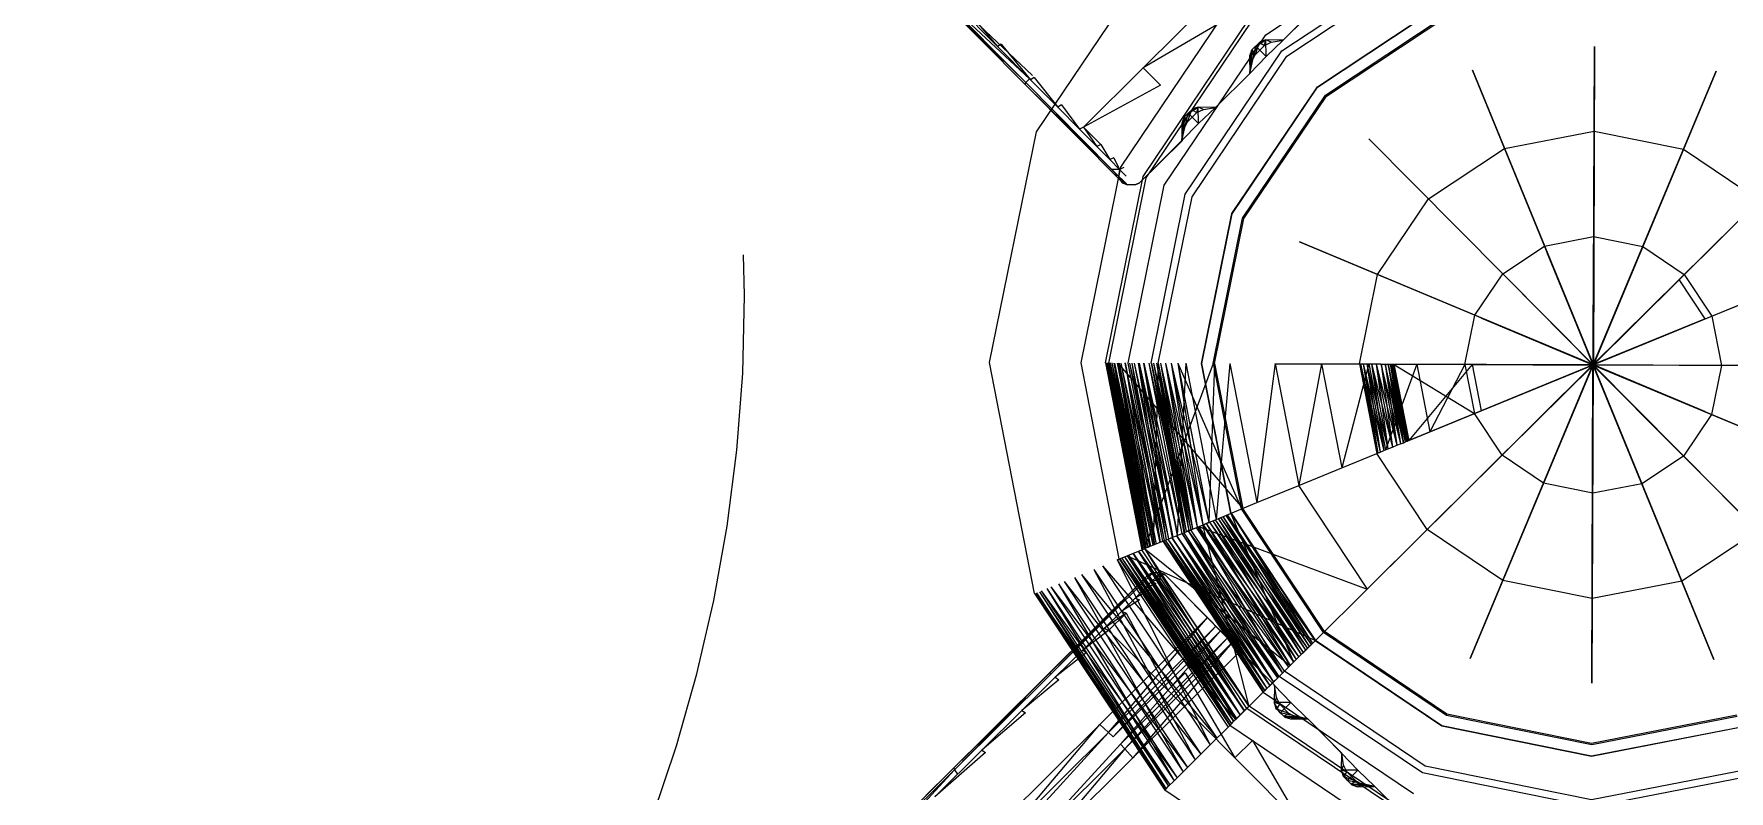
# Model space of a CAD drawing. Header units: millimetres. Extents: x 233224 to 234067, y -13631 to -11613.
# Drawn here: x 233767.07 to 233790.67, y -13191.32 to -13180.79 of the extents above; entities that cross this region are included whole.
import ezdxf

# ---------------------------------------------------------------- set-up
doc = ezdxf.new("R2010")
doc.units = ezdxf.units.MM
doc.header["$MEASUREMENT"] = 0
doc.linetypes.add('Hidden Line', pattern=[195.611112, 141.111112, -54.5])
doc.layers.add('Int - Furniture _Pen_No__75', color=6, linetype='Continuous', lineweight=20)
doc.layers.add('Structural - Bearing', color=7, linetype='Continuous')
doc.layers.add('Structural - Bearing_Pen_No__87', color=7, linetype='Continuous', lineweight=20, true_color=0x6a6a6a)

# ---------------------------------------------------------------- blocks, each defined once
blk = doc.blocks.new('Wall_51', base_point=(231010.62, -9351.81))
at = {"layer": 'Structural - Bearing_Pen_No__87', "linetype": 'Hidden Line'}
blk.add_arc((231010.62, -9341.81), 210.76, 270, 90, dxfattribs=at)
blk = doc.blocks.new('kalin masa ayak')
at = {"layer": 'Int - Furniture _Pen_No__75', "linetype": 'Continuous'}
for p, q in [((275.97, 349.38), (254.02, 339.63)), ((276.19, 348.39), (254.61, 338.8)), ((277.52, 342.51), (258.09, 333.86)), ((277.53, 342.47), (258.1, 333.84)), ((277.87, 340.94), (259.01, 332.56)), ((277.92, 340.74), (259.12, 332.39)), ((254.02, 339.63), (237.48, 322.22)), ((254.61, 338.8), (238.33, 321.68)), ((218.5, 334.21), (206.73, 303.63)), ((258.09, 333.86), (243.43, 318.46)), ((258.1, 333.84), (243.46, 318.44)), ((297.04, 333), (289.46, 289.27)), ((292.37, 305.93), (297.04, 333)), ((259.01, 332.56), (244.79, 317.6)), ((259.12, 332.39), (244.96, 317.49)), ((279.76, 332.56), (289.49, 289.26)), ((289.49, 289.41), (279.76, 332.56)), ((232.41, 328.28), (230.95, 320)), ((232.41, 328.28), (230.98, 319.99)), ((229.26, 327.41), (219.29, 301.46)), ((232.12, 325.6), (222.61, 300.88)), ((313.18, 326.78), (289.44, 289.29)), ((289.46, 289.27), (313.18, 326.78)), ((232.51, 325.35), (223.07, 300.8)), ((234.8, 323.91), (225.73, 300.35)), ((263.96, 325.53), (289.52, 289.27)), ((289.46, 289.39), (263.96, 325.53)), ((237.48, 322.22), (228.86, 299.81)), ((238.33, 321.68), (229.86, 299.63)), ((282.35, 321.07), (270.76, 315.91)), ((295.04, 321.39), (282.35, 321.07)), ((217.31, 305.55), (219.56, 318.63)), ((220.68, 304.97), (219.56, 318.63)), ((230.95, 320), (228.32, 317.13)), ((229.74, 318.79), (228.45, 317.82)), ((228.45, 317.82), (228.98, 318.64)), ((230.95, 320), (228.47, 317.98)), ((228.47, 317.98), (228.98, 318.64)), ((228.98, 318.64), (230.95, 320)), ((228.98, 318.64), (230.98, 319.99)), ((228.98, 318.64), (229.74, 318.79)), ((229.74, 318.79), (229.27, 317.89)), ((230.98, 319.99), (229.74, 318.79)), ((230.33, 316.78), (230.95, 320)), ((230.95, 320), (230.98, 319.99)), ((228.18, 316.28), (228.21, 316.43)), ((228.44, 315.47), (228.18, 316.28)), ((229.27, 317.89), (228.21, 316.43)), ((228.21, 316.43), (228.45, 317.82)), ((228.21, 316.43), (228.32, 317.13)), ((228.44, 315.47), (228.21, 316.43)), ((228.21, 316.43), (228.95, 316.09)), ((228.32, 317.13), (228.45, 317.82)), ((230.33, 316.78), (228.32, 317.13)), ((228.32, 317.13), (228.44, 315.47)), ((230.33, 316.78), (228.44, 315.47)), ((228.45, 317.82), (228.47, 317.98)), ((229.27, 317.89), (228.45, 317.82)), ((229.27, 317.89), (228.95, 316.09)), ((229.84, 313.55), (230.33, 316.78)), ((243.43, 318.46), (235.79, 298.61)), ((243.46, 318.44), (235.83, 298.6)), ((244.79, 317.6), (237.38, 298.34)), ((244.96, 317.49), (237.58, 298.3)), ((228.95, 316.09), (228.44, 315.47)), ((229.84, 313.55), (228.44, 315.47)), ((229.1, 315.08), (228.44, 315.47)), ((228.95, 316.09), (229.1, 315.08)), ((229.1, 315.08), (229.86, 313.54)), ((229.1, 315.08), (229.84, 313.55)), ((270.76, 315.91), (262.01, 306.71)), ((325.7, 314.87), (289.43, 289.31)), ((289.44, 289.29), (325.7, 314.87)), ((228.72, 306.91), (229.84, 313.55)), ((229.86, 313.54), (228.72, 306.91)), ((229.86, 313.54), (229.84, 313.55)), ((252.05, 313.01), (289.55, 289.27)), ((289.44, 289.37), (252.05, 313.01)), ((228.7, 306.91), (226.06, 304.04)), ((228.7, 306.91), (226.22, 304.89)), ((226.73, 305.56), (228.72, 306.91)), ((228.72, 306.91), (227.48, 305.71)), ((228.07, 303.7), (228.7, 306.91)), ((228.7, 306.91), (228.72, 306.91)), ((285.57, 306.76), (279.21, 303.94)), ((292.54, 306.94), (285.57, 306.76)), ((299.05, 304.43), (292.54, 306.94)), ((215.05, 292.47), (217.31, 305.55)), ((217.31, 305.55), (220.68, 304.97)), ((218.41, 291.89), (217.31, 305.55)), ((227, 304.81), (225.95, 303.35)), ((225.95, 303.35), (226.19, 304.73)), ((226.06, 304.04), (226.19, 304.73)), ((227.48, 305.71), (226.19, 304.73)), ((226.19, 304.73), (226.73, 305.56)), ((226.19, 304.73), (226.22, 304.89)), ((227, 304.81), (226.19, 304.73)), ((226.22, 304.89), (226.73, 305.56)), ((227, 304.81), (226.7, 303)), ((226.73, 305.56), (227.48, 305.71)), ((227.48, 305.71), (227, 304.81)), ((262.01, 306.71), (257.45, 294.87)), ((285.8, 305.77), (289.55, 289.27)), ((292.37, 305.93), (289.52, 289.27)), ((292.37, 305.93), (289.52, 289.41)), ((304.1, 299.63), (299.05, 304.43)), ((207.56, 270.86), (206.73, 303.63)), ((206.73, 303.63), (206.98, 303.59)), ((207.82, 270.92), (206.73, 303.63)), ((207.74, 270.9), (206.91, 303.6)), ((207.56, 270.86), (206.91, 303.6)), ((207.82, 270.92), (206.98, 303.59)), ((206.98, 303.59), (207.45, 303.5)), ((208.27, 271.02), (206.98, 303.59)), ((207.71, 303.46), (207.45, 303.5)), ((208.27, 271.02), (207.45, 303.5)), ((207.45, 303.5), (208.55, 303.32)), ((209.36, 271.27), (207.45, 303.5)), ((208.53, 271.08), (207.71, 303.46)), ((207.74, 270.9), (207.71, 303.46)), ((208.53, 271.08), (209.12, 303.22)), ((209.36, 271.27), (208.55, 303.32)), ((208.55, 303.32), (210.28, 303.01)), ((211.07, 271.65), (208.55, 303.32)), ((209.94, 271.39), (209.12, 303.22)), ((209.94, 271.39), (211.12, 302.87)), ((211.07, 271.65), (210.28, 303.01)), ((210.28, 303.01), (212.61, 302.61)), ((213.38, 272.18), (210.28, 303.01)), ((211.91, 271.84), (211.12, 302.87)), ((211.91, 271.84), (213.68, 302.43)), ((213.38, 272.18), (212.61, 302.61)), ((212.61, 302.61), (215.5, 302.11)), ((216.24, 272.82), (212.61, 302.61)), ((214.44, 272.41), (213.68, 302.43)), ((216.24, 272.82), (215.5, 302.11)), ((215.5, 302.11), (218.96, 301.51)), ((219.67, 273.58), (215.5, 302.11)), ((225.92, 303.19), (225.95, 303.35)), ((226.17, 302.39), (225.92, 303.19)), ((225.95, 303.35), (226.06, 304.04)), ((226.17, 302.39), (225.95, 303.35)), ((225.95, 303.35), (226.7, 303)), ((228.07, 303.7), (226.06, 304.04)), ((226.06, 304.04), (226.17, 302.39)), ((228.07, 303.7), (226.17, 302.39)), ((226.7, 303), (226.17, 302.39)), ((227.58, 300.46), (226.17, 302.39)), ((226.84, 302), (226.17, 302.39)), ((226.7, 303), (226.84, 302)), ((227.58, 300.46), (228.07, 303.7)), ((279.21, 303.94), (274.4, 298.88)), ((279.79, 303.1), (289.56, 289.29)), ((298.5, 303.57), (289.49, 289.26)), ((205.66, 297.42), (186.97, 300.65)), ((205.47, 295.76), (186.97, 300.65)), ((214.44, 272.41), (216.79, 301.89)), ((217.53, 273.11), (216.79, 301.89)), ((217.53, 273.11), (220.43, 301.26)), ((220.43, 301.26), (218.96, 301.52)), ((219.67, 273.58), (218.96, 301.51)), ((219.98, 273.66), (219.29, 301.46)), ((219.29, 301.46), (219.37, 301.44)), ((220.07, 273.69), (219.29, 301.46)), ((219.98, 273.66), (219.37, 301.44)), ((220.07, 273.69), (219.37, 301.44)), ((219.37, 301.44), (219.63, 301.4)), ((220.33, 273.74), (219.37, 301.44)), ((220.08, 273.68), (219.63, 301.4)), ((220.33, 273.74), (219.63, 301.4)), ((219.63, 301.4), (220.04, 301.33)), ((220.74, 273.83), (219.63, 301.4)), ((220.74, 273.83), (220.04, 301.33)), ((220.04, 301.33), (220.6, 301.23)), ((221.29, 273.96), (220.04, 301.33)), ((220.76, 273.84), (220.05, 301.33)), ((220.33, 273.74), (220.05, 301.33)), ((235.83, 298.6), (220.43, 301.26)), ((221.12, 273.92), (220.43, 301.26)), ((221.29, 273.96), (220.6, 301.23)), ((220.6, 301.23), (221.29, 301.12)), ((221.98, 274.11), (220.6, 301.23)), ((221.31, 273.96), (220.62, 301.23)), ((220.76, 273.84), (220.62, 301.23)), ((221.98, 274.11), (221.29, 301.12)), ((221.29, 301.12), (222.09, 300.97)), ((222.77, 274.29), (221.29, 301.12)), ((221.99, 274.12), (221.31, 301.11)), ((221.31, 273.96), (221.31, 301.11)), ((221.99, 274.12), (222.12, 300.96)), ((222.77, 274.29), (222.09, 300.97)), ((222.09, 300.97), (223, 300.82)), ((223.67, 274.49), (222.09, 300.97)), ((222.8, 274.3), (222.12, 300.96)), ((222.61, 300.88), (223.28, 274.4)), ((222.8, 274.3), (223.02, 300.81)), ((223.02, 300.81), (223, 300.82)), ((223.67, 274.49), (223, 300.82)), ((232.2, 276.42), (223, 300.82)), ((223.7, 274.49), (223.02, 300.81)), ((223.07, 300.8), (223.73, 274.51)), ((226.38, 275.11), (225.73, 300.35)), ((225.73, 300.35), (225.82, 300.33)), ((226.47, 275.12), (225.73, 300.35)), ((225.81, 300.33), (225.81, 300.33)), ((226.38, 275.11), (225.81, 300.33)), ((226.47, 275.12), (225.82, 300.33)), ((226.71, 275.18), (225.82, 300.33)), ((227.6, 300.45), (225.88, 290.6)), ((226.7, 275.18), (226.06, 300.29)), ((226.47, 275.12), (226.06, 300.29)), ((226.71, 275.18), (226.07, 300.29)), ((226.07, 300.29), (226.48, 300.22)), ((227.11, 275.27), (226.07, 300.29)), ((227.6, 300.45), (226.46, 293.82)), ((226.7, 275.18), (226.48, 300.22)), ((227.11, 275.27), (226.48, 300.22)), ((226.48, 300.22), (227.04, 300.12)), ((227.67, 275.4), (226.48, 300.22)), ((226.84, 302), (227.6, 300.45)), ((226.84, 302), (227.58, 300.46)), ((227.66, 275.39), (227.03, 300.12)), ((227.11, 275.27), (227.03, 300.12)), ((227.67, 275.4), (227.04, 300.12)), ((227.04, 300.12), (227.74, 300)), ((228.35, 275.55), (227.04, 300.12)), ((227.6, 300.45), (227.58, 300.46)), ((227.66, 275.39), (227.72, 300)), ((228.34, 275.54), (227.72, 300)), ((228.35, 275.55), (227.74, 300)), ((227.74, 300), (228.56, 299.86)), ((229.17, 275.73), (227.74, 300)), ((228.34, 275.54), (228.54, 299.86)), ((229.14, 275.73), (228.54, 299.86)), ((229.17, 275.73), (228.56, 299.86)), ((228.56, 299.86), (229.5, 299.69)), ((230.1, 275.94), (228.56, 299.86)), ((228.86, 299.81), (229.47, 275.8)), ((229.14, 275.73), (229.47, 299.7)), ((230.08, 275.93), (229.47, 299.7)), ((230.1, 275.94), (229.5, 299.69)), ((231.52, 276.26), (229.5, 299.69)), ((221.75, 277.84), (107.16, 297.63)), ((205.47, 295.76), (187.01, 298.94)), ((187.01, 298.94), (205.34, 294.86)), ((205.47, 295.76), (205.66, 297.42)), ((226.46, 293.82), (205.66, 297.42)), ((226.17, 292.18), (205.66, 297.42)), ((221.12, 273.92), (235.83, 298.6)), ((223.7, 274.49), (230.99, 299.44)), ((229.86, 299.63), (230.45, 276.02)), ((230.08, 275.93), (230.64, 299.5)), ((231.23, 276.2), (230.64, 299.5)), ((231.52, 276.26), (230.94, 299.44)), ((230.94, 299.44), (232.13, 299.24)), ((232.7, 276.53), (230.94, 299.44)), ((231.58, 276.28), (230.99, 299.44)), ((231.23, 276.2), (231.67, 299.32)), ((232.2, 276.42), (231.61, 299.33)), ((236.33, 277.35), (231.61, 299.33)), ((232.26, 276.43), (231.67, 299.32)), ((232.7, 276.53), (232.13, 299.24)), ((232.13, 299.24), (233.12, 299.07)), ((233.68, 276.75), (232.13, 299.24)), ((232.26, 276.43), (232.62, 299.16)), ((233.19, 276.64), (232.62, 299.16)), ((233.68, 276.75), (233.12, 299.07)), ((233.12, 299.07), (233.94, 298.93)), ((234.5, 276.93), (233.12, 299.07)), ((233.19, 276.64), (233.48, 299.01)), ((234.05, 276.83), (233.48, 299.01)), ((234.5, 276.93), (233.94, 298.93)), ((233.94, 298.93), (234.64, 298.81)), ((235.19, 277.09), (233.94, 298.93)), ((234.05, 276.83), (234.29, 298.87)), ((234.84, 277.01), (234.29, 298.87)), ((235.19, 277.09), (234.64, 298.81)), ((234.64, 298.81), (235.26, 298.7)), ((235.81, 277.23), (234.64, 298.81)), ((234.84, 277.01), (235.05, 298.74)), ((235.6, 277.18), (235.05, 298.74)), ((235.81, 277.23), (235.26, 298.7)), ((235.26, 298.7), (235.83, 298.6)), ((236.37, 277.36), (235.26, 298.7)), ((235.6, 277.18), (235.79, 298.61)), ((236.33, 277.35), (235.79, 298.61)), ((245.84, 296.87), (235.83, 298.6)), ((236.37, 277.36), (235.83, 298.6)), ((237.38, 298.34), (237.9, 277.7)), ((237.58, 298.3), (238.1, 277.75)), ((274.4, 298.88), (271.9, 292.38)), ((275.26, 298.33), (289.58, 289.33)), ((332.73, 299.08), (289.43, 289.34)), ((303.27, 299.05), (289.46, 289.27)), ((306.92, 293.27), (304.1, 299.63)), ((305.94, 293.04), (332.73, 299.08)), ((186.46, 295.77), (204.54, 290.96)), ((186.46, 295.77), (204.92, 292.59)), ((186.69, 296.65), (204.92, 292.59)), ((205.34, 294.86), (205.47, 295.76)), ((226.17, 292.18), (205.47, 295.76)), ((205.47, 295.76), (226.02, 291.29)), ((231.58, 276.28), (245.84, 296.87)), ((245.84, 296.87), (289.56, 289.29)), ((289.43, 289.35), (245.84, 296.87)), ((246.28, 279.59), (245.84, 296.87)), ((185.86, 294.19), (204.54, 290.96)), ((204.54, 290.96), (204.92, 292.59)), ((204.92, 292.59), (205.1, 293.47)), ((204.92, 292.59), (225.34, 287.37)), ((204.92, 292.59), (225.62, 289.01)), ((225.78, 289.91), (205.1, 293.47)), ((205.1, 293.47), (225.62, 289.01)), ((205.34, 294.86), (225.78, 289.91)), ((205.34, 294.86), (226.02, 291.29)), ((226.18, 292.18), (226.46, 293.82)), ((257.45, 294.87), (257.77, 282.18)), ((305.94, 293.04), (289.43, 289.31)), ((305.94, 293.04), (289.44, 289.29)), ((305.94, 293.04), (306.11, 286.46)), ((307.11, 286.3), (306.92, 293.27)), ((204.54, 290.96), (225.34, 287.37)), ((213.06, 280.96), (215.05, 292.47)), ((215.05, 292.47), (218.41, 291.89)), ((216.43, 280.38), (215.05, 292.47)), ((225.88, 290.6), (223.92, 279.08)), ((225.78, 289.91), (226.02, 291.29)), ((226.02, 291.29), (226.17, 292.18)), ((271.9, 292.38), (272.08, 285.41)), ((272.91, 292.2), (289.57, 289.36)), ((167.77, 288.17), (184.38, 284.54)), ((225.34, 287.37), (225.76, 289.76)), ((225.62, 289.01), (225.34, 287.37)), ((225.62, 289.01), (225.78, 289.91)), ((253.3, 263.8), (289.57, 289.36)), ((289.44, 289.29), (253.3, 263.8)), ((262.44, 283.22), (289.58, 289.33)), ((265.84, 251.88), (289.56, 289.38)), ((289.47, 289.27), (265.84, 251.88)), ((289.56, 289.38), (273.07, 285.63)), ((273.07, 285.63), (289.57, 289.36)), ((275.74, 279.62), (289.54, 289.4)), ((280.5, 275.1), (289.51, 289.41)), ((289.54, 289.4), (280.5, 275.1)), ((289.52, 289.41), (281.96, 245.68)), ((281.96, 245.68), (289.54, 289.4)), ((286.64, 272.74), (289.49, 289.41)), ((289.44, 289.38), (289.43, 289.34)), ((303.74, 280.34), (289.43, 289.34)), ((306.11, 286.46), (289.43, 289.34)), ((289.43, 289.34), (289.43, 289.31)), ((289.43, 289.31), (306.11, 286.46)), ((289.43, 289.31), (289.44, 289.29)), ((289.47, 289.39), (289.44, 289.38)), ((299.22, 275.57), (289.44, 289.38)), ((289.44, 289.38), (326.95, 265.66)), ((333.16, 281.8), (289.44, 289.38)), ((289.44, 289.29), (289.46, 289.27)), ((289.46, 289.27), (289.49, 289.26)), ((289.49, 289.41), (289.47, 289.39)), ((289.47, 289.39), (299.22, 275.57)), ((293.21, 272.9), (289.47, 289.39)), ((289.47, 289.39), (315.05, 253.13)), ((326.95, 265.66), (289.47, 289.39)), ((289.49, 289.41), (293.21, 272.9)), ((289.49, 289.41), (299.25, 246.12)), ((315.05, 253.13), (289.49, 289.41)), ((289.49, 289.26), (289.52, 289.27)), ((289.51, 289.41), (289.51, 289.41)), ((289.54, 289.4), (289.51, 289.41)), ((299.25, 246.12), (289.52, 289.41)), ((289.52, 289.27), (289.55, 289.27)), ((289.56, 289.38), (289.54, 289.4)), ((289.55, 289.27), (289.56, 289.29)), ((289.57, 289.36), (289.56, 289.38)), ((289.56, 289.29), (289.58, 289.33)), ((289.58, 289.33), (289.57, 289.36)), ((184.38, 284.54), (167.89, 287.39)), ((189.06, 284.49), (179.97, 286.06)), ((189.3, 285.06), (179.97, 286.06)), ((225.34, 287.37), (223.92, 279.08)), ((262.44, 283.23), (273.07, 285.63)), ((275.74, 279.62), (273.07, 285.63)), ((304.6, 279.79), (307.11, 286.3)), ((306.11, 286.47), (333.16, 281.8)), ((179.04, 285.21), (188.21, 283.63)), ((184.38, 284.54), (184.37, 285.3)), ((202.93, 281.34), (184.38, 284.54)), ((184.38, 284.54), (202.93, 281.09)), ((184.46, 284.28), (184.38, 284.54)), ((189.06, 284.49), (189.3, 285.06)), ((196.78, 283.16), (189.06, 284.49)), ((197.01, 283.73), (189.06, 284.49)), ((196.78, 283.16), (197.01, 283.73)), ((203.23, 282.04), (196.78, 283.16)), ((203.46, 282.62), (196.78, 283.16)), ((262.11, 283.17), (261.93, 283.12)), ((261.94, 283.12), (262.13, 283.16)), ((262.13, 283.17), (262.11, 283.17)), ((266.56, 273.15), (262.11, 283.17)), ((266.41, 273.04), (262.11, 283.17)), ((262.13, 283.16), (262.38, 283.21)), ((262.13, 283.16), (262.24, 283.19)), ((266.57, 273.16), (262.13, 283.16)), ((266.68, 273.23), (262.13, 283.16)), ((266.66, 273.22), (262.23, 283.19)), ((266.56, 273.15), (262.23, 283.19)), ((262.24, 283.19), (262.32, 283.21)), ((266.68, 273.23), (262.24, 283.19)), ((266.73, 273.27), (262.24, 283.19)), ((266.72, 273.26), (262.31, 283.2)), ((266.66, 273.22), (262.31, 283.2)), ((262.32, 283.21), (262.38, 283.22)), ((266.73, 273.27), (262.32, 283.21)), ((266.78, 273.3), (262.32, 283.21)), ((266.76, 273.29), (262.35, 283.21)), ((266.72, 273.26), (262.35, 283.21)), ((262.38, 283.22), (262.44, 283.23)), ((266.78, 273.3), (262.38, 283.22)), ((266.83, 273.34), (262.38, 283.22)), ((266.81, 273.32), (262.41, 283.23)), ((266.76, 273.29), (262.41, 283.23)), ((266.83, 273.34), (262.44, 283.23)), ((275.74, 279.62), (262.44, 283.23)), ((269.43, 275.18), (265.55, 283.94)), ((274.9, 279.04), (265.55, 283.94)), ((266.81, 273.32), (272.08, 285.41)), ((274.9, 279.04), (272.08, 285.41)), ((317, 271.95), (321.56, 283.8)), ((195.93, 282.29), (202.33, 281.19)), ((202.33, 281.19), (207.54, 280.3)), ((222.69, 277.93), (202.93, 281.34)), ((202.93, 281.34), (222.08, 277.78)), ((202.93, 281.09), (202.93, 281.34)), ((203.23, 282.04), (203.46, 282.62)), ((208.53, 281.13), (203.23, 282.04)), ((208.78, 281.7), (203.23, 282.04)), ((208.53, 281.13), (208.78, 281.7)), ((212.77, 280.39), (208.53, 281.13)), ((213.06, 280.96), (208.53, 281.13)), ((212.77, 280.39), (213.06, 280.96)), ((213.06, 280.96), (216.43, 280.38)), ((246.31, 279.6), (252.62, 281.02)), ((252.62, 281.02), (257.77, 282.18)), ((258.61, 267.54), (252.62, 281.02)), ((263.99, 271.33), (252.62, 281.02)), ((257.77, 282.18), (257.91, 282.21)), ((262.93, 270.59), (257.77, 282.18)), ((263.03, 270.66), (257.77, 282.18)), ((257.91, 282.21), (258.26, 282.29)), ((262.93, 270.59), (257.91, 282.21)), ((263.03, 270.66), (257.91, 282.21)), ((263.34, 270.87), (257.91, 282.21)), ((258.26, 282.29), (258.79, 282.41)), ((263.03, 270.66), (258.26, 282.29)), ((263.34, 270.87), (258.26, 282.29)), ((263.78, 271.18), (258.26, 282.29)), ((258.78, 282.41), (258.78, 282.41)), ((263.34, 270.87), (258.78, 282.41)), ((258.79, 282.41), (259.4, 282.55)), ((263.78, 271.18), (258.79, 282.41)), ((264.29, 271.54), (258.79, 282.41)), ((263.99, 271.33), (259.05, 282.47)), ((269.43, 275.18), (259.05, 282.47)), ((259.4, 282.55), (260.06, 282.7)), ((263.77, 271.19), (259.4, 282.55)), ((264.29, 271.54), (259.4, 282.55)), ((264.84, 271.94), (259.4, 282.55)), ((260.06, 282.7), (260.7, 282.84)), ((264.84, 271.94), (260.06, 282.7)), ((265.38, 272.32), (260.06, 282.7)), ((264.29, 271.54), (260.06, 282.69)), ((260.7, 282.84), (260.69, 282.84)), ((264.84, 271.94), (260.69, 282.84)), ((260.7, 282.84), (261.25, 282.96)), ((265.38, 272.32), (260.7, 282.84)), ((265.83, 272.64), (260.7, 282.84)), ((261.24, 282.96), (261.24, 282.96)), ((265.37, 272.31), (261.24, 282.96)), ((261.25, 282.96), (261.65, 283.06)), ((265.83, 272.64), (261.25, 282.96)), ((266.17, 272.88), (261.25, 282.96)), ((261.65, 283.06), (261.94, 283.12)), ((266.17, 272.88), (261.65, 283.06)), ((266.41, 273.05), (261.65, 283.06)), ((266.16, 272.88), (261.65, 283.05)), ((265.83, 272.63), (261.65, 283.05)), ((266.41, 273.04), (261.93, 283.12)), ((266.16, 272.88), (261.93, 283.12)), ((261.93, 283.11), (261.94, 283.11)), ((266.41, 273.05), (261.94, 283.12)), ((266.57, 273.16), (261.94, 283.12)), ((211.64, 279.58), (214.83, 279.04)), ((216.12, 279.81), (212.77, 280.39)), ((216.43, 280.38), (212.77, 280.39)), ((214.83, 279.04), (217.26, 278.62)), ((216.12, 279.81), (216.43, 280.38)), ((219.01, 279.93), (216.12, 279.81)), ((218.66, 279.38), (216.12, 279.81)), ((218.66, 279.38), (219.01, 279.93)), ((220.89, 279.6), (218.66, 279.38)), ((220.54, 279.05), (218.66, 279.38)), ((220.54, 279.05), (220.89, 279.6)), ((222.2, 279.38), (220.54, 279.05)), ((221.86, 278.82), (220.54, 279.05)), ((221.86, 278.82), (222.2, 279.38)), ((223.06, 279.23), (221.86, 278.82)), ((222.72, 278.67), (221.86, 278.82)), ((223.56, 278.53), (222.71, 277.93)), ((223.54, 278.52), (222.71, 277.94)), ((222.72, 278.67), (223.06, 279.23)), ((223.59, 279.14), (222.72, 278.67)), ((223.24, 278.59), (222.72, 278.67)), ((223.24, 278.59), (223.59, 279.14)), ((223.89, 279.08), (223.24, 278.59)), ((223.54, 278.53), (223.24, 278.59)), ((223.54, 278.53), (223.89, 279.08)), ((223.92, 279.08), (223.54, 278.53)), ((223.56, 278.53), (223.54, 278.53)), ((223.92, 279.08), (223.56, 278.53)), ((223.89, 279.08), (223.92, 279.08)), ((240.17, 278.21), (246.31, 279.6)), ((253.33, 263.81), (246.31, 279.6)), ((258.61, 267.54), (246.31, 279.6)), ((274.9, 279.04), (279.96, 274.24)), ((299.8, 274.74), (304.6, 279.79)), ((219.08, 278.3), (220.37, 278.08)), ((221.22, 277.93), (221.75, 277.84)), ((221.75, 277.84), (222.04, 277.79)), ((222.71, 277.93), (222.04, 277.79)), ((222.04, 277.79), (222.08, 277.78)), ((222.08, 277.78), (222.04, 277.79)), ((222.69, 277.92), (222.08, 277.78)), ((222.69, 277.93), (222.71, 277.93)), ((228.46, 275.58), (234.19, 276.87)), ((230.45, 276.02), (230.74, 276.09)), ((239.83, 254.29), (230.74, 276.09)), ((240.29, 254.61), (230.74, 276.09)), ((240.85, 255.01), (230.74, 276.09)), ((231.42, 276.24), (231.42, 276.24)), ((240.29, 254.61), (231.42, 276.24)), ((240.85, 255.01), (231.42, 276.24)), ((241.53, 255.48), (231.42, 276.24)), ((241.52, 255.48), (232.21, 276.42)), ((240.85, 255.01), (232.21, 276.42)), ((232.22, 276.43), (233.13, 276.63)), ((241.53, 255.48), (232.22, 276.43)), ((242.29, 256.02), (232.22, 276.43)), ((242.28, 256.02), (233.12, 276.63)), ((241.52, 255.48), (233.12, 276.63)), ((242.29, 256.02), (233.13, 276.63)), ((246.45, 258.95), (233.13, 276.63)), ((234.19, 276.87), (240.17, 278.21)), ((243.18, 256.65), (234.19, 276.87)), ((248.17, 260.18), (234.19, 276.87)), ((235.43, 251.19), (238.1, 277.75)), ((236.33, 277.35), (244.96, 257.91)), ((236.37, 277.36), (245, 257.94)), ((246.29, 258.84), (237.9, 277.7)), ((242.28, 256.02), (237.9, 277.7)), ((246.45, 258.95), (238.1, 277.75)), ((248.17, 260.18), (240.17, 278.21)), ((253.33, 263.81), (240.17, 278.21)), ((219.67, 273.58), (223.28, 274.41)), ((223.28, 274.4), (223.32, 274.41)), ((234.03, 250.2), (223.28, 274.4)), ((234.06, 250.22), (223.28, 274.4)), ((223.32, 274.41), (223.43, 274.44)), ((234.03, 250.2), (223.32, 274.41)), ((234.06, 250.22), (223.32, 274.41)), ((234.16, 250.29), (223.32, 274.41)), ((223.43, 274.44), (223.61, 274.48)), ((234.06, 250.22), (223.43, 274.44)), ((234.16, 250.29), (223.43, 274.44)), ((234.31, 250.39), (223.43, 274.44)), ((223.6, 274.48), (223.6, 274.48)), ((246.29, 258.84), (223.6, 274.48)), ((223.61, 274.48), (223.73, 274.5)), ((234.16, 250.29), (223.61, 274.48)), ((234.31, 250.39), (223.61, 274.48)), ((234.52, 250.54), (223.61, 274.48)), ((223.73, 274.51), (223.92, 274.54)), ((223.78, 274.52), (223.73, 274.51)), ((234.41, 250.47), (223.73, 274.51)), ((234.57, 250.58), (223.73, 274.51)), ((234.46, 250.49), (223.78, 274.52)), ((234.41, 250.47), (223.78, 274.52)), ((234.31, 250.39), (223.86, 274.53)), ((234.52, 250.54), (223.86, 274.53)), ((234.77, 250.72), (223.86, 274.53)), ((223.92, 274.54), (224.41, 274.66)), ((224.16, 274.61), (223.92, 274.55)), ((234.58, 250.58), (223.92, 274.55)), ((234.46, 250.49), (223.92, 274.55)), ((234.57, 250.58), (223.92, 274.54)), ((234.98, 250.87), (223.92, 274.54)), ((224.41, 274.66), (224.16, 274.61)), ((234.52, 250.54), (224.16, 274.61)), ((235.08, 250.94), (224.16, 274.61)), ((234.77, 250.72), (224.16, 274.61)), ((234.58, 250.58), (224.16, 274.61)), ((224.41, 274.66), (225.12, 274.82)), ((234.98, 250.87), (224.41, 274.66)), ((235.58, 251.29), (224.41, 274.66)), ((224.49, 274.68), (224.52, 274.69)), ((235.04, 250.91), (224.49, 274.68)), ((234.77, 250.72), (224.49, 274.68)), ((235.08, 250.94), (224.52, 274.69)), ((235.42, 251.18), (224.52, 274.69)), ((234.77, 250.72), (224.53, 274.69)), ((224.89, 274.77), (224.95, 274.78)), ((235.38, 251.15), (224.89, 274.77)), ((235.04, 250.91), (224.89, 274.77)), ((235.43, 251.19), (224.95, 274.78)), ((235.08, 250.94), (224.95, 274.78)), ((235.42, 251.18), (224.95, 274.78)), ((240.04, 254.44), (224.95, 274.78)), ((225.12, 274.82), (225.98, 275.02)), ((235.58, 251.29), (225.12, 274.82)), ((236.3, 251.79), (225.12, 274.82)), ((235.78, 251.43), (225.36, 274.88)), ((235.38, 251.15), (225.36, 274.88)), ((236.24, 251.76), (225.91, 275)), ((235.78, 251.43), (225.91, 275)), ((225.98, 275.02), (226.88, 275.21)), ((236.3, 251.79), (225.98, 275.02)), ((237.04, 252.32), (225.98, 275.02)), ((226.38, 275.11), (236.63, 252.03)), ((236.78, 252.14), (226.56, 275.15)), ((236.24, 251.76), (226.56, 275.15)), ((226.88, 275.21), (227.73, 275.41)), ((237.04, 252.32), (226.88, 275.21)), ((237.76, 252.83), (226.88, 275.21)), ((237.32, 252.52), (227.21, 275.29)), ((236.78, 252.14), (227.21, 275.29)), ((227.73, 275.41), (228.46, 275.58)), ((237.76, 252.83), (227.73, 275.41)), ((238.37, 253.26), (227.73, 275.41)), ((237.87, 252.9), (227.85, 275.44)), ((237.32, 252.52), (227.85, 275.44)), ((228.51, 275.58), (228.46, 275.57)), ((238.37, 253.26), (228.46, 275.58)), ((243.18, 256.65), (228.46, 275.58)), ((238.41, 253.29), (228.51, 275.58)), ((237.87, 252.9), (228.51, 275.58)), ((238.96, 253.66), (229.15, 275.73)), ((238.41, 253.29), (229.15, 275.73)), ((239.22, 253.86), (229.47, 275.8)), ((239.29, 253.91), (229.47, 275.8)), ((239.22, 253.86), (229.55, 275.82)), ((239.29, 253.91), (229.55, 275.82)), ((239.49, 254.05), (229.55, 275.82)), ((230.45, 276.02), (229.8, 275.88)), ((239.29, 253.91), (229.8, 275.88)), ((239.83, 254.29), (229.8, 275.88)), ((239.49, 254.05), (229.8, 275.88)), ((238.96, 253.66), (229.8, 275.88)), ((239.49, 254.05), (230.2, 275.96)), ((239.83, 254.29), (230.2, 275.96)), ((240.29, 254.61), (230.2, 275.96)), ((240.04, 254.44), (230.45, 276.02)), ((239.49, 254.05), (230.45, 276.02)), ((279.96, 274.24), (286.47, 271.74)), ((293.43, 271.91), (299.8, 274.74)), ((219.98, 273.66), (231.27, 248.26)), ((220.08, 273.68), (220.08, 273.69)), ((265.37, 272.31), (265.37, 272.32)), ((265.83, 272.63), (265.82, 272.64)), ((286.47, 271.74), (293.43, 271.91)), ((308.25, 262.76), (317, 271.95)), ((207.56, 270.86), (220.86, 240.91)), ((262.93, 270.59), (272.13, 261.84)), ((296.66, 257.6), (308.25, 262.76)), ((272.13, 261.84), (283.97, 257.28)), ((244.96, 257.91), (260.39, 243.26)), ((245, 257.94), (260.4, 243.29)), ((246.29, 258.84), (261.24, 244.62)), ((246.45, 258.95), (261.35, 244.79)), ((283.97, 257.28), (296.66, 257.6)), ((240.85, 255.01), (240.85, 255.01)), ((239.22, 253.86), (256.62, 237.32)), ((240.04, 254.44), (257.16, 238.17)), ((234.03, 250.2), (253.23, 231.95)), ((234.3, 250.39), (234.3, 250.39)), ((234.41, 250.47), (253.48, 232.34)), ((236.62, 252.03), (254.93, 234.63)), ((231.27, 248.26), (251.43, 229.1)), ((260.39, 243.26), (280.23, 235.63)), ((260.4, 243.29), (280.24, 235.67)), ((261.24, 244.62), (280.5, 237.21)), ((261.35, 244.79), (280.54, 237.4)), ((220.86, 240.91), (244.63, 218.33)), ((256.62, 237.32), (279.03, 228.69)), ((257.16, 238.17), (279.2, 229.69)), ((280.23, 235.63), (301.48, 236.17)), ((280.24, 235.67), (301.48, 236.2)), ((280.5, 237.21), (301.14, 237.73)), ((280.54, 237.4), (301.09, 237.94)), ((254.93, 234.63), (278.5, 225.57)), ((250.73, 231.64), (247.09, 211.96)), ((250.69, 231.34), (250.33, 230.79)), ((250.39, 231.11), (250.74, 231.66)), ((250.74, 231.64), (250.39, 231.09)), ((250.74, 231.64), (250.39, 231.11)), ((250.69, 231.34), (250.39, 231.09)), ((250.69, 231.34), (250.6, 230.82)), ((250.74, 231.64), (250.69, 231.34)), ((251.59, 232.25), (250.74, 231.66)), ((250.74, 231.66), (250.74, 231.64)), ((251.59, 232.25), (251.6, 232.26)), ((251.6, 232.26), (252.23, 232.4)), ((252.24, 232.39), (251.6, 232.26)), ((252.23, 232.4), (260.52, 230.98)), ((252.23, 232.4), (260.51, 230.95)), ((252.23, 232.4), (252.24, 232.39)), ((253.23, 231.95), (277.96, 222.44)), ((253.48, 232.34), (278.03, 222.9)), ((247.09, 211.96), (250.39, 231.11)), ((250.1, 229.41), (249.88, 228.12)), ((250.45, 229.95), (250.1, 229.41)), ((250.45, 229.95), (250.22, 228.66)), ((251.07, 229.24), (250.22, 228.66)), ((250.6, 230.82), (250.25, 230.26)), ((250.45, 229.95), (250.25, 230.26)), ((250.39, 231.09), (250.33, 230.79)), ((250.6, 230.82), (250.33, 230.79)), ((250.6, 230.82), (250.45, 229.95)), ((251.07, 229.24), (250.45, 229.95)), ((250.75, 227.36), (251.07, 229.24)), ((251.07, 229.24), (251.31, 230.56)), ((251.72, 229.38), (251.07, 229.24)), ((251.38, 227.49), (251.07, 229.24)), ((251.43, 229.1), (277.38, 219.11)), ((260.51, 230.95), (260.52, 230.98)), ((260.51, 230.95), (262.54, 228.48)), ((260.51, 230.95), (263.38, 228.32)), ((263.74, 230.33), (260.51, 230.95)), ((261.87, 228.98), (260.51, 230.95)), ((260.52, 230.98), (261.72, 229.74)), ((261.87, 228.98), (260.52, 230.98)), ((261.72, 229.74), (262.62, 229.27)), ((261.87, 228.98), (261.72, 229.74)), ((261.72, 229.74), (262.7, 228.46)), ((262.54, 228.48), (261.87, 228.98)), ((262.7, 228.46), (261.87, 228.98)), ((262.62, 229.27), (264.43, 228.95)), ((262.62, 229.27), (264.08, 228.21)), ((262.62, 229.27), (262.7, 228.46)), ((263.74, 230.33), (263.38, 228.32)), ((263.74, 230.33), (265.04, 228.44)), ((266.97, 229.84), (263.74, 230.33)), ((264.08, 228.21), (264.43, 228.95)), ((264.43, 228.95), (265.43, 229.1)), ((264.43, 228.95), (265.04, 228.44)), ((266.97, 229.84), (265.04, 228.44)), ((265.43, 229.1), (265.04, 228.44)), ((265.43, 229.1), (266.98, 229.86)), ((265.43, 229.1), (266.97, 229.84)), ((266.98, 229.86), (266.97, 229.84)), ((273.6, 228.72), (266.97, 229.84)), ((266.98, 229.86), (273.6, 228.72)), ((279.03, 228.69), (303.04, 229.3)), ((279.2, 229.69), (302.81, 230.28)), ((247.33, 211.89), (250.22, 228.66)), ((250.31, 224.82), (250.75, 227.36)), ((251.38, 227.49), (250.75, 227.36)), ((250.94, 224.93), (250.75, 227.36)), ((262.7, 228.46), (262.54, 228.48)), ((263.38, 228.32), (262.7, 228.46)), ((264.08, 228.21), (262.7, 228.46)), ((263.38, 228.32), (265.04, 228.44)), ((264.08, 228.21), (263.38, 228.32)), ((265.04, 228.44), (264.08, 228.21)), ((264.23, 228.18), (264.08, 228.21)), ((265.04, 228.44), (264.23, 228.18)), ((273.6, 228.7), (273.6, 228.72)), ((273.6, 228.72), (274.8, 227.49)), ((274.95, 226.72), (273.6, 228.72)), ((273.6, 228.7), (275.62, 226.21)), ((273.6, 228.7), (276.47, 226.06)), ((276.81, 228.07), (273.6, 228.7)), ((274.8, 227.49), (275.7, 227.01)), ((274.95, 226.72), (274.8, 227.49)), ((274.8, 227.49), (275.78, 226.19)), ((275.62, 226.21), (274.95, 226.72)), ((275.78, 226.19), (274.95, 226.72)), ((275.7, 227.01), (277.51, 226.7)), ((275.7, 227.01), (277.17, 225.96)), ((275.7, 227.01), (275.78, 226.19)), ((276.81, 228.07), (276.47, 226.06)), ((276.81, 228.07), (278.11, 226.18)), ((280.05, 227.58), (276.81, 228.07)), ((277.17, 225.96), (277.51, 226.7)), ((277.51, 226.7), (278.51, 226.85)), ((277.51, 226.7), (278.11, 226.18)), ((280.05, 227.58), (278.11, 226.18)), ((278.51, 226.85), (278.11, 226.18)), ((278.51, 226.85), (280.06, 227.6)), ((278.51, 226.85), (280.05, 227.58)), ((280.06, 227.6), (280.05, 227.58)), ((280.06, 227.6), (286.69, 226.46)), ((280.06, 227.6), (289.91, 225.88)), ((249.73, 221.48), (250.31, 224.82)), ((250.94, 224.93), (250.31, 224.82)), ((250.36, 221.56), (250.31, 224.82)), ((250.94, 224.93), (250.36, 221.56)), ((275.78, 226.19), (275.62, 226.21)), ((276.47, 226.06), (275.78, 226.19)), ((277.17, 225.95), (275.78, 226.19)), ((276.47, 226.06), (278.11, 226.18)), ((277.17, 225.95), (276.47, 226.06)), ((278.11, 226.18), (277.17, 225.96)), ((277.32, 225.93), (277.17, 225.96)), ((278.11, 226.18), (277.32, 225.93)), ((278.5, 225.57), (303.74, 226.2)), ((262.46, 222.93), (250.36, 221.56)), ((261.88, 219.56), (262.46, 222.93)), ((249, 217.22), (249.73, 221.48)), ((249.62, 217.28), (249.73, 221.48)), ((250.36, 221.56), (249.73, 221.48)), ((261.88, 219.56), (250.36, 221.56)), ((275.54, 220.68), (261.88, 219.56)), ((274.96, 217.31), (261.88, 219.56)), ((244.63, 218.33), (275.22, 206.56)), ((248.09, 211.93), (249, 217.22)), ((248.71, 211.96), (249, 217.22)), ((249.62, 217.28), (249, 217.22)), ((241.07, 177.09), (247.09, 211.96)), ((247.33, 211.89), (243.9, 193.49)), ((244.13, 193.34), (247.33, 211.89)), ((248.05, 211.72), (244.13, 193.34)), ((248.64, 211.61), (244.83, 193.07)), ((246.97, 205.48), (248.09, 211.93)), ((247.33, 211.89), (247.09, 211.96)), ((248.05, 211.72), (247.33, 211.89)), ((247.59, 205.51), (248.09, 211.93)), ((248.71, 211.96), (248.09, 211.93)), ((245.64, 197.77), (246.97, 205.48)), ((246.27, 197.79), (246.97, 205.48)), ((247.59, 205.51), (246.97, 205.48))]:
    blk.add_line(p, q, dxfattribs=at)

msp = doc.modelspace()

# ---------------------------------------------------------------- block references
at = {"layer": 'Int - Furniture _Pen_No__75', "linetype": 'Continuous', "xscale": -0.1, "yscale": 0.1, "zscale": 100, "rotation": 214.9793690535333}
msp.add_blockref('kalin masa ayak', (233748.469, -13178.282), dxfattribs=at)
at = {"layer": 'Structural - Bearing', "xscale": 0.1, "yscale": 0.1, "zscale": 0.1}
msp.add_blockref('Wall_51', (233755.891, -13185.425), dxfattribs=at)

doc.saveas('drawing.dxf')
